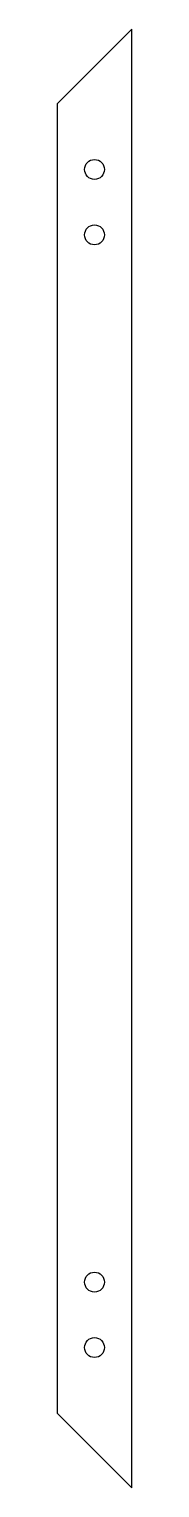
# Model space of a CAD drawing. Header units: inches. Extents: x -1 to 0, y 0 to 19.5.
import ezdxf

# ---------------------------------------------------------------- set-up
doc = ezdxf.new("R2010")
doc.units = ezdxf.units.IN
doc.header["$MEASUREMENT"] = 0

msp = doc.modelspace()

# ---------------------------------------------------------------- linework, layer by layer
msp.add_lwpolyline([(0, 19.5), (-1, 18.5), (-1, 1), (0, 0)], close=True)
for centre in [(-0.5, 17.625), (-0.5, 16.75), (-0.5, 2.75), (-0.5, 1.875)]:
    msp.add_circle(centre, 0.133)

doc.saveas('drawing.dxf')
